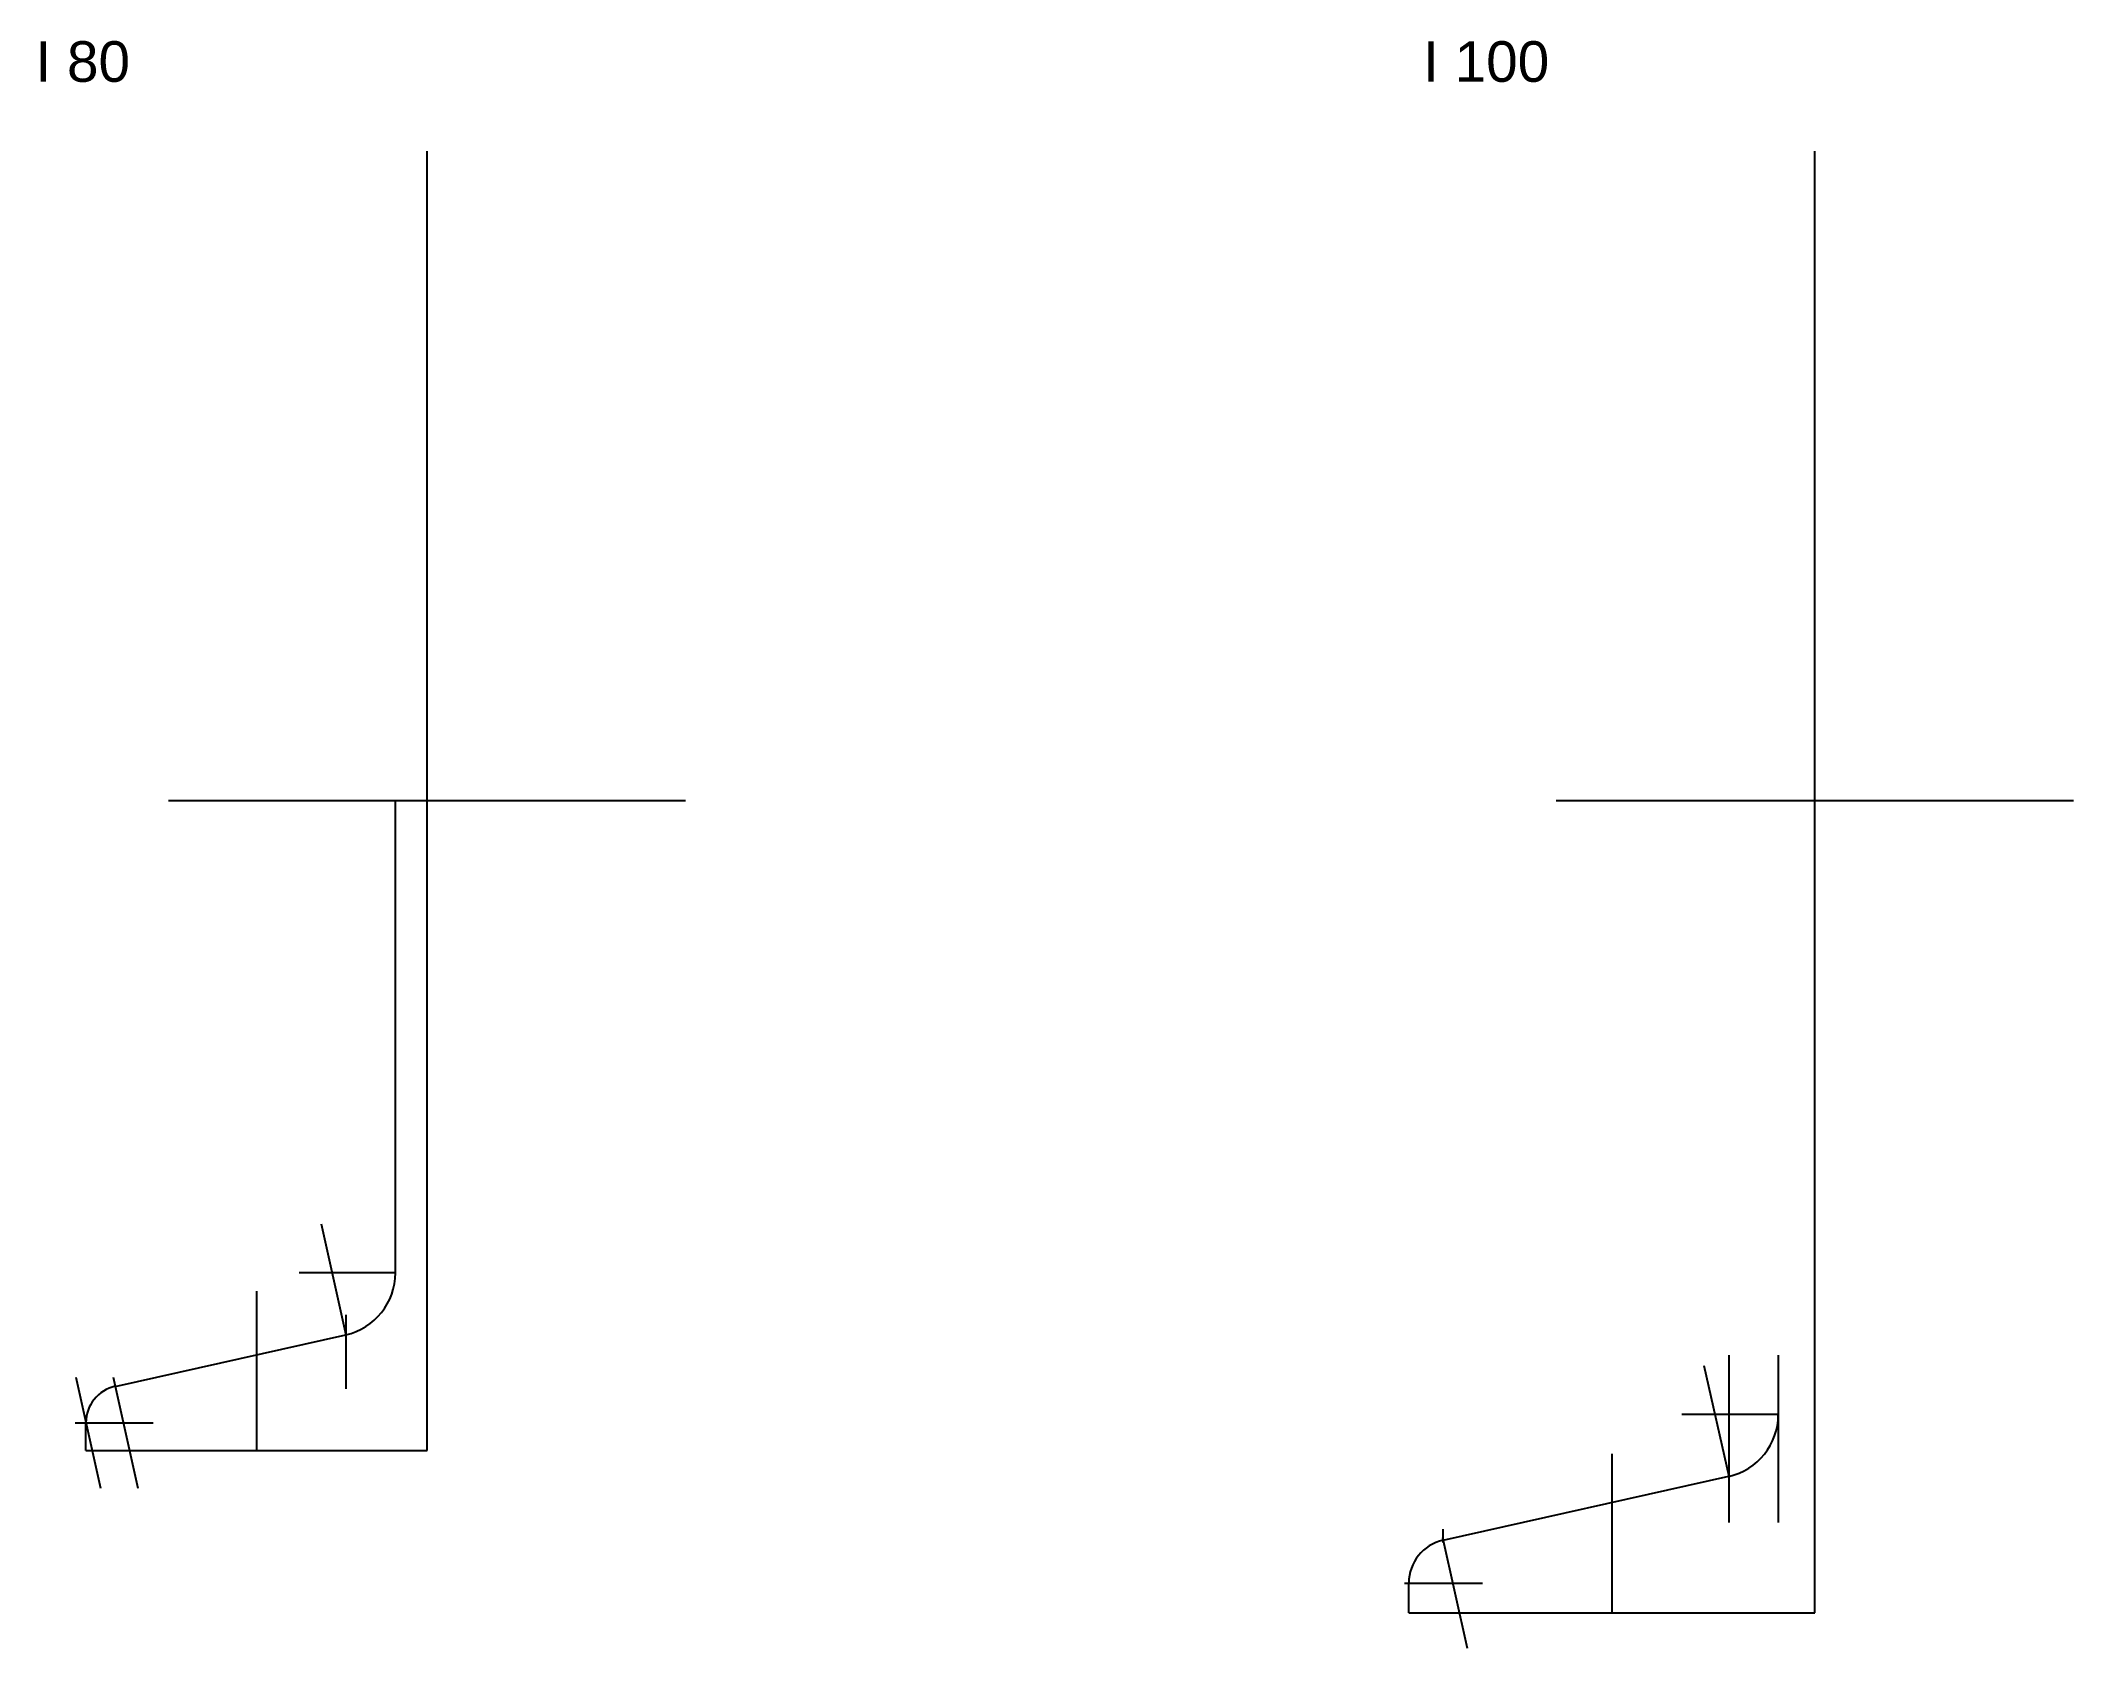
# Model space of a CAD drawing. Header units: millimetres. Extents: x 321 to 446, y -36 to 63.
import ezdxf

# ---------------------------------------------------------------- set-up
doc = ezdxf.new("R2010")
doc.units = ezdxf.units.MM
doc.layers.add('ose', color=222, linetype='Continuous')
doc.layers.add('pomoćne', color=133, linetype='Continuous')
doc.styles.get("Standard").update_dxf_attribs({"font": 'arial.ttf'})

msp = doc.modelspace()

# ---------------------------------------------------------------- linework, layer by layer
for p, q in [((325.13, -19.63), (339.33, -16.45)), ((323.33, -23.58), (323.33, -21.87)), ((406.89, -29.1), (424.48, -25.17)), ((404.78, -33.58), (404.78, -31.74))]:
    msp.add_line(p, q)
for centre, radius, start, end in [((338.48, -12.65), 3.9, 282.6, 0), ((325.63, -21.87), 2.3, 102.6, 180), ((423.63, -21.37), 3.9, 282.6, 0), ((407.48, -31.74), 2.7, 102.6, 180)]:
    msp.add_arc(centre, radius, start, end)
at = {"layer": 'ose'}
for p, q in [((344.33, -23.58), (344.33, 56.42)), ((429.78, -33.58), (429.78, 56.42)), ((360.25, 16.42), (328.41, 16.42)), ((445.7, 16.42), (413.86, 16.42))]:
    msp.add_line(p, q, dxfattribs=at)
at = {"layer": 'pomoćne'}
for p, q in [((342.38, -12.65), (342.38, 16.42)), ((337.81, -9.63), (339.33, -16.45)), ((342.38, -12.65), (336.46, -12.65)), ((333.83, -13.78), (333.83, -23.58)), ((339.33, -15.22), (339.33, -19.78)), ((422.95, -18.35), (424.48, -25.17)), ((424.48, -17.71), (424.48, -28.02)), ((427.53, -17.71), (427.53, -28.02)), ((322.7, -19.07), (324.23, -25.89)), ((325, -19.07), (326.53, -25.89)), ((322.66, -21.87), (327.47, -21.87)), ((427.53, -21.37), (421.6, -21.37)), ((323.33, -23.58), (344.33, -23.58)), ((417.28, -23.78), (417.28, -33.58)), ((406.89, -29.24), (406.89, -28.43)), ((406.85, -28.94), (408.38, -35.76)), ((404.51, -31.74), (409.32, -31.74)), ((404.78, -33.58), (429.78, -33.58))]:
    msp.add_line(p, q, dxfattribs=at)

# ---------------------------------------------------------------- texts
for s, p in [('I 80', (320.22, 60.69)), ('I 100', (405.66, 60.69))]:
    msp.add_text(s, height=2.5, dxfattribs=at).set_placement(p)

doc.saveas('drawing.dxf')
